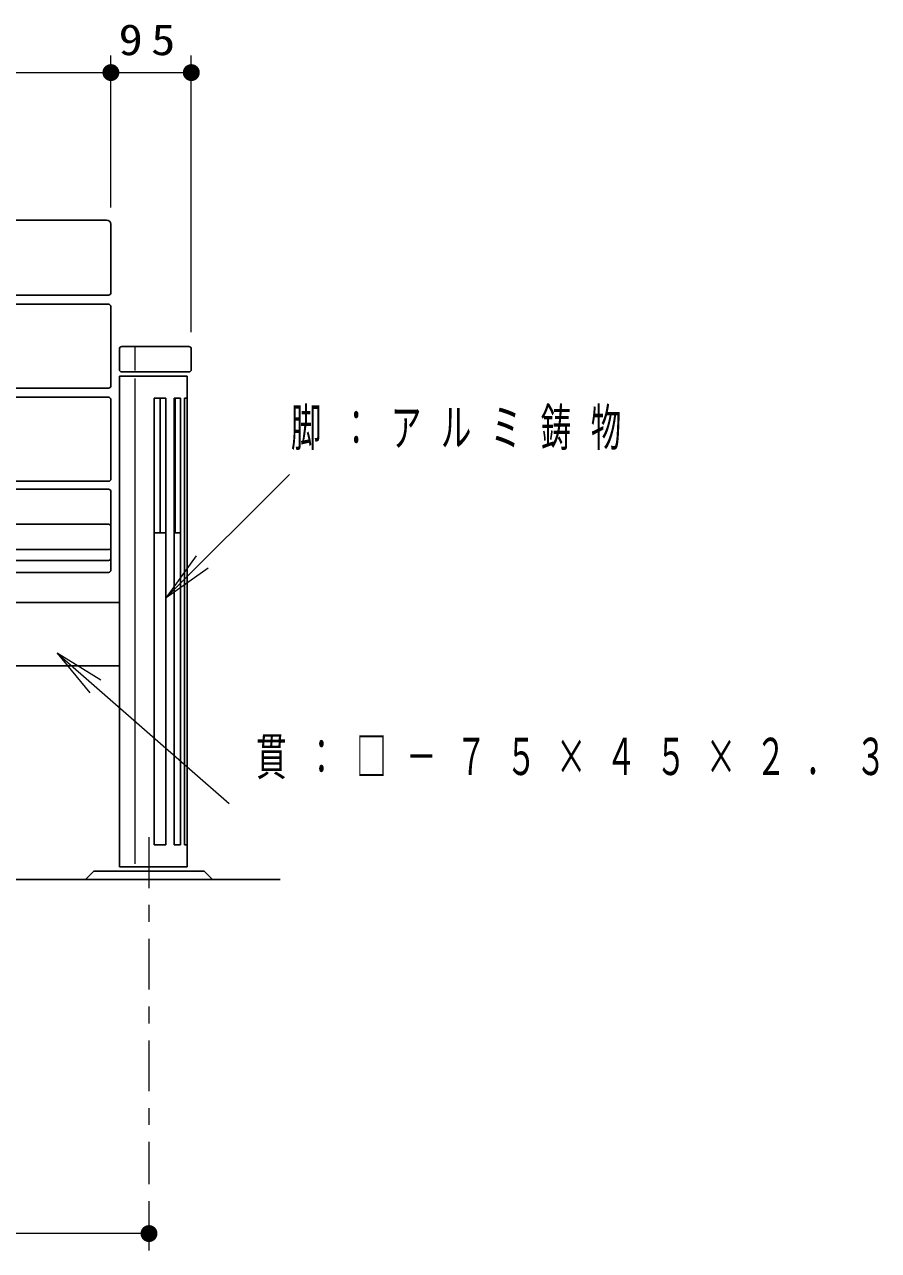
# Model space of a CAD drawing. Units: millimetres on the paper, scale 1:20. Extents: x -365 to 0, y 0 to 257.
# Drawn here: x -191 to -140.6, y 81.5 to 153.9 of the extents above; entities that cross this region are included whole.
import ezdxf

# ---------------------------------------------------------------- set-up
doc = ezdxf.new("R2010")
doc.units = ezdxf.units.MM
doc.linetypes.add('USER2', pattern=[6, 3, -1, 1, -1])
doc.layers.add('1_20', color=7, linetype='Continuous', lineweight=25)
doc.styles.add('ＭＳ ゴシック', font='')
doc.styles.get('ＭＳ ゴシック').set_extended_font_data('MS Gothic')

# ---------------------------------------------------------------- blocks, each defined once
blk = doc.blocks.new('open_arrow')
at = {"color": 0, "linetype": 'Continuous', "lineweight": -2}
blk.add_lwpolyline([(7.5, 1.25), (0, 0), (7.5, -1.25)], dxfattribs=at)
blk = doc.blocks.new('filled_dot')
at = {"color": 0, "linetype": 'Continuous', "lineweight": -2, "const_width": 1.25}
blk.add_lwpolyline([(-0.625, 0, 1), (0.625, 0, 1)], format="xyb", close=True, dxfattribs=at)

msp = doc.modelspace()

# ---------------------------------------------------------------- linework, layer by layer
at = {"layer": '1_20', "lineweight": 13}
for p, q in [((-185.907, 143.139), (-185.907, 152.102)), ((-181.157, 135.765), (-181.157, 152.102)), ((-275.907, 151.102), (-185.907, 151.102)), ((-185.907, 151.102), (-181.157, 151.102)), ((-184.478, 133.505), (-184.478, 134.859)), ((-184.478, 104.347), (-184.478, 133.027)), ((-182.639, 120.076), (-175.353, 127.362)), ((-189.088, 116.795), (-178.914, 107.92)), ((-183.657, 84.415), (-183.657, 81.5)), ((-183.657, 82.5), (-278.157, 82.5))]:
    msp.add_line(p, q, dxfattribs=at)
at = {"layer": '1_20'}
for p, q in [((-275.657, 142.389), (-186.157, 142.389)), ((-185.907, 138.103), (-185.907, 142.139)), ((-275.757, 137.953), (-186.057, 137.953)), ((-275.757, 137.412), (-186.057, 137.412)), ((-185.907, 132.604), (-185.907, 137.262)), ((-185.407, 133.565), (-185.407, 134.765)), ((-185.257, 134.915), (-181.307, 134.915)), ((-181.157, 133.565), (-181.157, 134.765)), ((-185.257, 133.415), (-181.307, 133.415)), ((-185.407, 133.165), (-181.407, 133.165)), ((-185.407, 104.165), (-185.407, 133.165)), ((-181.407, 104.165), (-181.407, 133.165)), ((-275.757, 132.454), (-186.057, 132.454)), ((-275.757, 131.913), (-186.057, 131.913)), ((-183.342, 131.865), (-182.671, 131.865)), ((-183.342, 105.465), (-183.342, 131.865)), ((-182.999, 123.915), (-182.999, 131.865)), ((-182.671, 105.465), (-182.671, 131.865)), ((-182.169, 131.865), (-181.802, 131.865)), ((-182.169, 105.465), (-182.169, 131.865)), ((-182.111, 123.915), (-182.111, 131.865)), ((-181.802, 105.465), (-181.802, 131.865)), ((-181.555, 131.865), (-181.425, 131.865)), ((-181.555, 105.465), (-181.555, 131.865)), ((-185.907, 127.105), (-185.907, 131.763)), ((-275.757, 126.955), (-186.057, 126.955)), ((-275.757, 126.485), (-186.057, 126.485)), ((-185.907, 121.721), (-185.907, 126.335)), ((-275.757, 124.415), (-186.057, 124.415)), ((-183.342, 123.915), (-182.671, 123.915)), ((-182.169, 123.915), (-181.802, 123.915)), ((-275.757, 122.915), (-186.057, 122.915)), ((-194.282, 122.272), (-186.057, 122.272)), ((-194.282, 121.571), (-186.057, 121.571)), ((-276.407, 119.79), (-185.407, 119.79)), ((-276.407, 116.04), (-185.407, 116.04)), ((-183.342, 105.465), (-182.671, 105.465)), ((-182.169, 105.465), (-181.802, 105.465)), ((-181.555, 105.465), (-181.425, 105.465)), ((-186.907, 103.915), (-187.407, 103.415)), ((-180.407, 103.915), (-186.907, 103.915)), ((-181.407, 104.165), (-185.407, 104.165)), ((-180.407, 103.915), (-179.907, 103.415)), ((-274.407, 103.415), (-175.907, 103.415))]:
    msp.add_line(p, q, dxfattribs=at)
at = {"layer": '1_20', "linetype": 'USER2', "lineweight": 13}
msp.add_line((-183.657, 105.915), (-183.657, 85.415), dxfattribs=at)
at = {"layer": '1_20'}
for centre, radius, start, end in [((-186.157, 142.139), 0.25, 0, 90), ((-186.057, 138.103), 0.15, 270, 0), ((-186.057, 137.262), 0.15, 0, 90), ((-185.257, 134.765), 0.15, 90, 180), ((-181.307, 134.765), 0.15, 0, 90), ((-185.257, 133.565), 0.15, 180, 270), ((-181.307, 133.565), 0.15, 270, 0), ((-186.057, 132.604), 0.15, 270, 0), ((-186.057, 131.763), 0.15, 0, 90), ((-186.057, 127.105), 0.15, 270, 0), ((-186.057, 126.335), 0.15, 0, 90), ((-186.057, 124.265), 0.15, 0, 90), ((-186.057, 123.065), 0.15, 270, 0), ((-186.057, 122.422), 0.15, 270, 0), ((-186.057, 121.721), 0.15, 270, 0)]:
    msp.add_arc(centre, radius, start, end, dxfattribs=at)

# ---------------------------------------------------------------- block references
at = {"layer": '1_20', "lineweight": 13, "xscale": 0.4, "yscale": 0.4}
msp.add_blockref('filled_dot', (-185.907, 151.102), dxfattribs=at)
for name, p, rotation in [('filled_dot', (-185.907, 151.102), 180), ('filled_dot', (-181.157, 151.102), 180), ('open_arrow', (-182.639, 120.076), 45), ('open_arrow', (-189.088, 116.795), 318.9), ('filled_dot', (-183.657, 82.5), 180)]:
    msp.add_blockref(name, p, dxfattribs=dict(at, rotation=rotation))

# ---------------------------------------------------------------- texts
at = {"layer": '1_20', "style": 'ＭＳ ゴシック'}
for s, insert, char_height, attachment_point in [('\\T1.34;\\W1.15;95', (-183.532, 152.102), 1.833, 8), ('\\T1.64;\\W0.6;脚：アルミ鋳物', (-175.27, 130.012), 2.199, 4), ('\\T1.64;\\W0.6;貫：□－７５×４５×２．３', (-177.324, 110.57), 2.199, 4)]:
    msp.add_mtext(s, dxfattribs=dict(at, insert=insert, char_height=char_height, attachment_point=attachment_point))

doc.saveas('drawing.dxf')
